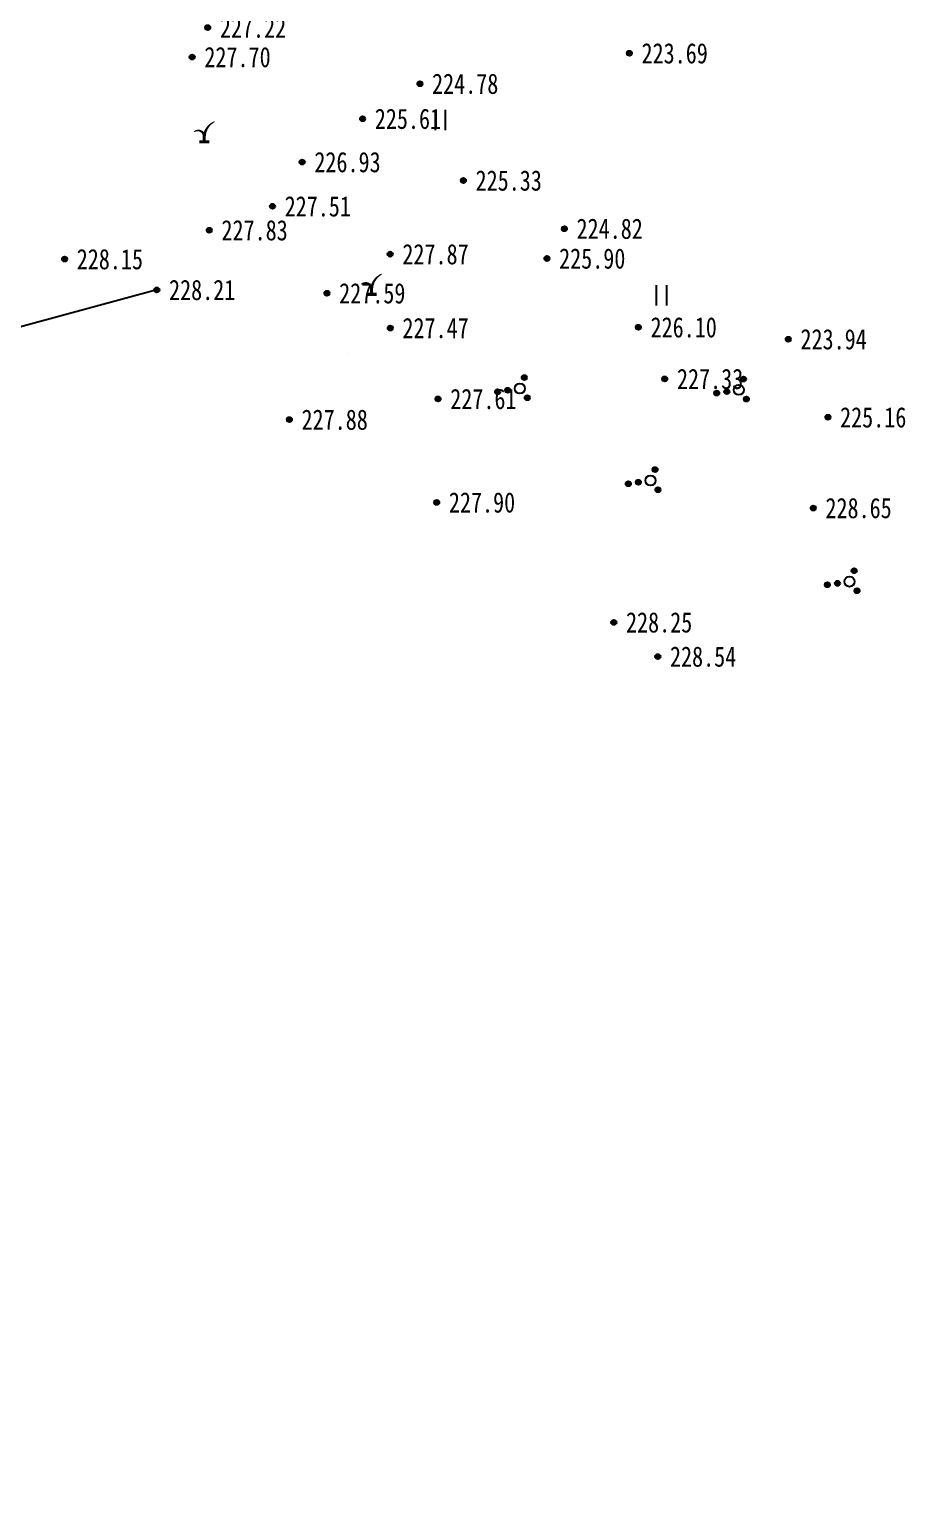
# Model space of a CAD drawing. Header units: millimetres. Extents: x -725 to 2274960, y -506 to 2980382.
# Drawn here: x 560407.3 to 560451.2, y 2885464.5 to 2885536.3 of the extents above; entities that cross this region are included whole.
import ezdxf
from ezdxf.enums import TextEntityAlignment as Align

# ---------------------------------------------------------------- set-up
doc = ezdxf.new("R2010")
doc.units = ezdxf.units.MM
doc.header["$LTSCALE"] = 1000
for name, color, linetype in [('DMTZ', 8, 'Continuous'), ('GCD', 8, 'Continuous'), ('SXSS', 5, 'Continuous'), ('YHJ_剖面_梁板', 4, 'Continuous'), ('ZBTZ', 8, 'Continuous')]:
    doc.layers.add(name, color=color, linetype=linetype)
doc.styles.add('等线体', font='simhei.ttf')
doc.linetypes.add('10421', pattern='A,2,[150,AAA.SHX,S=0.5,R=0,X=0,Y=0.5],1e-11', length=2)
doc.linetypes.add('1161', pattern='A,0,[149,AAA.SHX,S=0.15,R=0,X=0,Y=0],-1.6', length=1.6)

# ---------------------------------------------------------------- blocks, each defined once
blk = doc.blocks.new('*U36')
at = {"linetype": 'Continuous'}
for points in [[(-0.25, 2.2), (-0.24, 2.12), (-0.24, 2.28)], [(-0.24, 2.28), (-0.2, 2.05), (-0.2, 2.35)], [(-0.2, 2.05), (-0.24, 2.28), (-0.24, 2.12)], [(-0.2, 2.35), (-0.15, 2), (-0.15, 2.4)], [(-0.15, 2), (-0.2, 2.35), (-0.2, 2.05)], [(-0.15, 2.4), (-0.08, 1.96), (-0.08, 2.44)], [(-0.08, 1.96), (-0.15, 2.4), (-0.15, 2)], [(-0.08, 2.44), (0, 1.95), (0, 2.45)], [(0, 1.95), (-0.08, 2.44), (-0.08, 1.96)], [(0, 2.45), (0.08, 1.96), (0.08, 2.44)], [(0.08, 1.96), (0, 2.45), (0, 1.95)], [(0.08, 2.44), (0.15, 2), (0.15, 2.4)], [(0.15, 2), (0.08, 2.44), (0.08, 1.96)], [(0.15, 2.4), (0.2, 2.05), (0.2, 2.35)], [(0.2, 2.05), (0.15, 2.4), (0.15, 2)], [(0.2, 2.35), (0.24, 2.12), (0.24, 2.28)], [(0.24, 2.12), (0.2, 2.35), (0.2, 2.05)], [(0.25, 2.2), (0.24, 2.28), (0.24, 2.12)]]:
    blk.add_solid(points, dxfattribs=at)
blk = doc.blocks.new('*U35')
at = {"linetype": 'Continuous'}
for points in [[(-0.15, 1.4), (-0.08, 0.96), (-0.08, 1.44)], [(-0.08, 1.44), (0, 0.95), (0, 1.45)], [(0, 0.95), (-0.08, 1.44), (-0.08, 0.96)], [(0, 1.45), (0.08, 0.96), (0.08, 1.44)], [(0.08, 0.96), (0, 1.45), (0, 0.95)], [(0.08, 1.44), (0.15, 1), (0.15, 1.4)], [(0.15, 1), (0.08, 1.44), (0.08, 0.96)], [(-0.25, 1.2), (-0.24, 1.12), (-0.24, 1.28)], [(-0.24, 1.28), (-0.2, 1.05), (-0.2, 1.35)], [(-0.2, 1.05), (-0.24, 1.28), (-0.24, 1.12)], [(-0.2, 1.35), (-0.15, 1), (-0.15, 1.4)], [(-0.15, 1), (-0.2, 1.35), (-0.2, 1.05)], [(-0.08, 0.96), (-0.15, 1.4), (-0.15, 1)], [(0.15, 1.4), (0.2, 1.05), (0.2, 1.35)], [(0.2, 1.05), (0.15, 1.4), (0.15, 1)], [(0.2, 1.35), (0.24, 1.12), (0.24, 1.28)], [(0.24, 1.12), (0.2, 1.35), (0.2, 1.05)], [(0.25, 1.2), (0.24, 1.28), (0.24, 1.12)]]:
    blk.add_solid(points, dxfattribs=at)
blk = doc.blocks.new('*U34')
at = {"linetype": 'Continuous'}
for points in [[(-1.25, -0.6), (-1.24, -0.68), (-1.24, -0.52)], [(-1.24, -0.52), (-1.2, -0.75), (-1.2, -0.45)], [(-1.2, -0.75), (-1.24, -0.52), (-1.24, -0.68)], [(-1.2, -0.45), (-1.15, -0.8), (-1.15, -0.4)], [(-1.15, -0.8), (-1.2, -0.45), (-1.2, -0.75)], [(-1.15, -0.4), (-1.08, -0.84), (-1.08, -0.36)], [(-1.08, -0.84), (-1.15, -0.4), (-1.15, -0.8)], [(-1.08, -0.36), (-1, -0.85), (-1, -0.35)], [(-1, -0.85), (-1.08, -0.36), (-1.08, -0.84)], [(-1, -0.35), (-0.92, -0.84), (-0.92, -0.36)], [(-0.92, -0.84), (-1, -0.35), (-1, -0.85)], [(-0.92, -0.36), (-0.85, -0.8), (-0.85, -0.4)], [(-0.85, -0.8), (-0.92, -0.36), (-0.92, -0.84)], [(-0.85, -0.4), (-0.8, -0.75), (-0.8, -0.45)], [(-0.8, -0.75), (-0.85, -0.4), (-0.85, -0.8)], [(-0.8, -0.45), (-0.76, -0.68), (-0.76, -0.52)], [(-0.76, -0.68), (-0.8, -0.45), (-0.8, -0.75)], [(-0.75, -0.6), (-0.76, -0.52), (-0.76, -0.68)]]:
    blk.add_solid(points, dxfattribs=at)
blk = doc.blocks.new('*U33')
at = {"linetype": 'Continuous'}
for points in [[(0.75, -0.6), (0.76, -0.68), (0.76, -0.52)], [(0.76, -0.52), (0.8, -0.75), (0.8, -0.45)], [(0.8, -0.75), (0.76, -0.52), (0.76, -0.68)], [(0.8, -0.45), (0.85, -0.8), (0.85, -0.4)], [(0.85, -0.8), (0.8, -0.45), (0.8, -0.75)], [(0.85, -0.4), (0.92, -0.84), (0.92, -0.36)], [(0.92, -0.84), (0.85, -0.4), (0.85, -0.8)], [(0.92, -0.36), (1, -0.85), (1, -0.35)], [(1, -0.85), (0.92, -0.36), (0.92, -0.84)], [(1, -0.35), (1.08, -0.84), (1.08, -0.36)], [(1.08, -0.84), (1, -0.35), (1, -0.85)], [(1.08, -0.36), (1.15, -0.8), (1.15, -0.4)], [(1.15, -0.8), (1.08, -0.36), (1.08, -0.84)], [(1.15, -0.4), (1.2, -0.75), (1.2, -0.45)], [(1.2, -0.75), (1.15, -0.4), (1.15, -0.8)], [(1.2, -0.45), (1.24, -0.68), (1.24, -0.52)], [(1.24, -0.68), (1.2, -0.45), (1.2, -0.75)], [(1.25, -0.6), (1.24, -0.52), (1.24, -0.68)]]:
    blk.add_solid(points, dxfattribs=at)
blk = doc.blocks.new('gc160')
for centre, radius in [((0, 2.2), 0.25), ((0, 1.2), 0.25), ((0, 0), 0.5), ((-1, -0.6), 0.25), ((1, -0.6), 0.25)]:
    blk.add_circle(centre, radius)
at = {"linetype": 'Continuous'}
for name in ['*U36', '*U35', '*U34', '*U33']:
    blk.add_blockref(name, (0, 0), dxfattribs=at)
blk = doc.blocks.new('gc121')
for p, q in [((-0.5, 0), (-0.5, 2)), ((0.5, 0), (0.5, 2))]:
    blk.add_line(p, q)
blk = doc.blocks.new('gc123')
at = {"flags": 128}
for points in [[(1, 2, 0.1, 0.3, 0.253002), (0, 0.56, 0.15, 0.15, 0)], [(0, 0.56, 0.3, 0.1, 0.588194), (-1, 1, 0.05, 0.1, 0)]]:
    blk.add_lwpolyline(points, format="xyseb", dxfattribs=at)
at = {"linetype": 'Continuous', "const_width": 0.3}
blk.add_lwpolyline([(-0.5, 0), (0.5, 0)], dxfattribs=at)
at = {"linetype": 'Continuous', "const_width": 0.3, "flags": 128}
blk.add_lwpolyline([(0, 0.56), (0, 0)], dxfattribs=at)
blk = doc.blocks.new('gc200')
h = blk.add_hatch(color=256)
edge = h.paths.add_edge_path()
edge.add_arc((0, 0), 0.25, 0, 360)
blk.add_circle((0, 0), 0.25)

msp = doc.modelspace()

# ---------------------------------------------------------------- linework, layer by layer
at = {"linetype": 'Continuous', "elevation": 228.209}
msp.add_lwpolyline([(560413.559, 2885523.476), (559813.6822, 2885360.4076)], dxfattribs=at)
at = {"layer": 'DMTZ', "linetype": '10421', "elevation": 221.5436, "flags": 128}
msp.add_lwpolyline([(560414.5164, 2885536.7902, 0.00000222, 0.00000222, 0), (560419.9059, 2885532.3039, 0.00000222, 0.00000222, 0), (560425.745, 2885527.8211, 0.00000222, 0.00000222, 0), (560431.9717, 2885523.4768, 0.00000222, 0.00000222, 0), (560441.0135, 2885517.9737, 0.00000222, 0.00000222, 0), (560448.056, 2885514.3745, 0.00000222, 0.00000222, 0)], format="xyseb", dxfattribs=at)
msp.add_lwpolyline([(560414.5164, 2885536.7902, 0.00000222, 0.00000222, 0), (560419.9059, 2885532.3039, 0.00000222, 0.00000222, 0), (560425.745, 2885527.8211, 0.00000222, 0.00000222, 0), (560431.9717, 2885523.4768, 0.00000222, 0.00000222, 0), (560441.0135, 2885517.9737, 0.00000222, 0.00000222, 0), (560448.056, 2885514.3745, 0.00000222, 0.00000222, 0)], format="xyseb", dxfattribs=at)
at = {"layer": 'SXSS', "linetype": 'Continuous', "elevation": 217.8774, "flags": 128}
msp.add_lwpolyline([(560430.11, 2885536.4085, 0.00000222, 0.00000222, 0), (560431.7577, 2885532.8133, 0.00000222, 0.00000222, 0), (560432.7589, 2885529.924, 0.00000222, 0.00000222, 0), (560439.574, 2885525.2216, 0.00000222, 0.00000222, 0), (560442.1275, 2885523.3475, 0.00000222, 0.00000222, 0), (560445.4313, 2885520.8272, 0.00000222, 0.00000222, 0), (560450.1409, 2885517.5184, 0.00000222, 0.00000222, 0), (560455.3965, 2885514.9851, 0.00000222, 0.00000222, 0), (560460.9078, 2885511.9305, 0.00000222, 0.00000222, 0), (560466.1446, 2885509.2897, 0.00000222, 0.00000222, 0), (560468.9942, 2885508.2255, 0.00000222, 0.00000222, 0), (560473.1462, 2885505.6991, 0.00000222, 0.00000222, 0), (560481.2653, 2885501.7493, 0.00000222, 0.00000222, 0), (560486.0616, 2885499.552, 0.00000222, 0.00000222, 0), (560494.81, 2885495.7253, 0.00000222, 0.00000222, 0), (560497.6493, 2885493.191, 0.00000222, 0.00000222, 0), (560498.169, 2885492.9775, 0.00000222, 0.00000222, 0), (560499.1146, 2885492.4577, 0.00000222, 0.00000222, 0), (560500.1546, 2885491.7961, 0.00000222, 0.00000222, 0), (560501.0723, 2885490.1088, 0.00000222, 0.00000222, 0)], format="xyseb", dxfattribs=at)
msp.add_lwpolyline([(560430.11, 2885536.4085, 0.00000222, 0.00000222, 0), (560431.7577, 2885532.8133, 0.00000222, 0.00000222, 0), (560432.7589, 2885529.924, 0.00000222, 0.00000222, 0), (560439.574, 2885525.2216, 0.00000222, 0.00000222, 0), (560442.1275, 2885523.3475, 0.00000222, 0.00000222, 0), (560445.4313, 2885520.8272, 0.00000222, 0.00000222, 0), (560450.1409, 2885517.5184, 0.00000222, 0.00000222, 0), (560455.3965, 2885514.9851, 0.00000222, 0.00000222, 0), (560460.9078, 2885511.9305, 0.00000222, 0.00000222, 0), (560466.1446, 2885509.2897, 0.00000222, 0.00000222, 0), (560468.9942, 2885508.2255, 0.00000222, 0.00000222, 0), (560473.1462, 2885505.6991, 0.00000222, 0.00000222, 0), (560481.2653, 2885501.7493, 0.00000222, 0.00000222, 0), (560486.0616, 2885499.552, 0.00000222, 0.00000222, 0), (560494.81, 2885495.7253, 0.00000222, 0.00000222, 0), (560497.6493, 2885493.191, 0.00000222, 0.00000222, 0), (560498.169, 2885492.9775, 0.00000222, 0.00000222, 0), (560499.1146, 2885492.4577, 0.00000222, 0.00000222, 0), (560500.1546, 2885491.7961, 0.00000222, 0.00000222, 0), (560501.0723, 2885490.1088, 0.00000222, 0.00000222, 0)], format="xyseb", dxfattribs=at)
at = {"layer": 'YHJ_剖面_梁板'}
msp.add_circle((589254.9496, 2837256.879), 143124.932, dxfattribs=at)
at = {"layer": 'ZBTZ', "linetype": '1161', "flags": 128}
for points, elevation in [([(560380.6159, 2885554.3256, 0.00000222, 0.00000222, 0), (560377.0129, 2885545.3509, 0.00000222, 0.00000222, 0), (560381.4031, 2885542.5281, 0.00000222, 0.00000222, 0), (560398.735, 2885540.8666, 0.00000224, 0.00000224, 0), (560406.1424, 2885532.0938, 0.00000223, 0.00000223, 0), (560410.3099, 2885528.9829, 0.00000223, 0.00000223, 0), (560411.9487, 2885531.3562, 0.00000223, 0.00000223, 0), (560414.5164, 2885536.7902, 0.00000222, 0.00000222, 0), (560419.2269, 2885543.3231, 0.00000222, 0.00000222, 0), (560411.6312, 2885552.7016, 0.00000222, 0.00000222, 0), (560409.8369, 2885557.1549, 0.00000222, 0.00000222, 0), (560403.2984, 2885559.9676, 0.00000222, 0.00000222, 0), (560396.253, 2885565.5732, 0.00000222, 0.00000222, 0), (560390.8279, 2885570.8451, 0.00000222, 0.00000222, 0), (560384.0466, 2885576.1169, 0.00000222, 0.00000222, 0), (560379.0925, 2885578.7575, 0.00000222, 0.00000222, 0), (560375.7325, 2885579.1331, 0.00000222, 0.00000222, 0), (560368.1519, 2885581.072, 0.00000222, 0.00000222, 0), (560360.7318, 2885586.6492, 0.00000222, 0.00000222, 0), (560351.9433, 2885592.7445, 0.00000222, 0.00000222, 0), (560344.2672, 2885581.5467, 0.00000222, 0.00000222, 0), (560340.1613, 2885573.329, 0.00000223, 0.00000223, 0), (560355.9647, 2885560.0461, 0.00000224, 0.00000224, 0), (560360.9847, 2885557.3516, 0.00000224, 0.00000224, 0), (560365.2078, 2885563.9413, 0.00000223, 0.00000223, 0), (560380.751, 2885555.1989, 0.00000222, 0.00000222, 0), (560380.6159, 2885554.3256, 0.00000222, 0.00000222, 0)], 222.4872), ([(560380.6159, 2885554.3256, 0.00000222, 0.00000222, 0), (560377.0129, 2885545.3509, 0.00000222, 0.00000222, 0), (560381.4031, 2885542.5281, 0.00000222, 0.00000222, 0), (560398.735, 2885540.8666, 0.00000224, 0.00000224, 0), (560406.1424, 2885532.0938, 0.00000223, 0.00000223, 0), (560410.3099, 2885528.9829, 0.00000223, 0.00000223, 0), (560411.9487, 2885531.3562, 0.00000223, 0.00000223, 0), (560414.5164, 2885536.7902, 0.00000222, 0.00000222, 0), (560419.2269, 2885543.3231, 0.00000222, 0.00000222, 0), (560411.6312, 2885552.7016, 0.00000222, 0.00000222, 0), (560409.8369, 2885557.1549, 0.00000222, 0.00000222, 0), (560403.2984, 2885559.9676, 0.00000222, 0.00000222, 0), (560396.253, 2885565.5732, 0.00000222, 0.00000222, 0), (560390.8279, 2885570.8451, 0.00000222, 0.00000222, 0), (560384.0466, 2885576.1169, 0.00000222, 0.00000222, 0), (560379.0925, 2885578.7575, 0.00000222, 0.00000222, 0), (560375.7325, 2885579.1331, 0.00000222, 0.00000222, 0), (560368.1519, 2885581.072, 0.00000222, 0.00000222, 0), (560360.7318, 2885586.6492, 0.00000222, 0.00000222, 0), (560351.9433, 2885592.7445, 0.00000222, 0.00000222, 0), (560344.2672, 2885581.5467, 0.00000222, 0.00000222, 0), (560340.1613, 2885573.329, 0.00000223, 0.00000223, 0), (560355.9647, 2885560.0461, 0.00000224, 0.00000224, 0), (560360.9847, 2885557.3516, 0.00000224, 0.00000224, 0), (560365.2078, 2885563.9413, 0.00000223, 0.00000223, 0), (560380.751, 2885555.1989, 0.00000222, 0.00000222, 0), (560380.6159, 2885554.3256, 0.00000222, 0.00000222, 0)], 222.4872), ([(560414.8135, 2885536.0643, 0.00000223, 0.00000223, 0), (560419.6152, 2885542.4029, 0.00000222, 0.00000222, 0), (560424.7642, 2885539.5526, 0.00000222, 0.00000222, 0), (560429.0984, 2885535.7784, 0.00000222, 0.00000222, 0), (560431.0503, 2885532.8866, 0.00000222, 0.00000222, 0), (560432.1549, 2885529.5583, 0.00000222, 0.00000222, 0), (560437.8747, 2885524.8505, 0.00000222, 0.00000222, 0), (560445.6932, 2885519.6933, 0.00000222, 0.00000222, 0), (560435.4454, 2885508.7004, 0.00000222, 0.00000222, 0), (560425.5083, 2885518.6603, 0.00000222, 0.00000222, 0)], 228.3801), ([(560414.8135, 2885536.0643, 0.00000223, 0.00000223, 0), (560419.6152, 2885542.4029, 0.00000222, 0.00000222, 0), (560424.7642, 2885539.5526, 0.00000222, 0.00000222, 0), (560429.0984, 2885535.7784, 0.00000222, 0.00000222, 0), (560431.0503, 2885532.8866, 0.00000222, 0.00000222, 0), (560432.1549, 2885529.5583, 0.00000222, 0.00000222, 0), (560437.8747, 2885524.8505, 0.00000222, 0.00000222, 0), (560445.6932, 2885519.6933, 0.00000222, 0.00000222, 0), (560435.4454, 2885508.7004, 0.00000222, 0.00000222, 0), (560425.5083, 2885518.6603, 0.00000222, 0.00000222, 0)], 228.3801), ([(560427.0672, 2885519.0959, 0.00000223, 0.00000223, 0), (560431.5663, 2885522.802, 0.00000222, 0.00000222, 0), (560431.7579, 2885523.3645, 0.00000222, 0.00000222, 0), (560414.8135, 2885536.0643, 0.00000222, 0.00000222, 0), (560411.9487, 2885531.3562, 0.00000223, 0.00000223, 0), (560416.3907, 2885525.8829, 0.00000222, 0.00000222, 0), (560423.761, 2885519.7035, 0.00000222, 0.00000222, 0), (560425.5083, 2885518.6603, 0.00000222, 0.00000222, 0), (560427.0672, 2885519.0959, 0.00000223, 0.00000223, 0)], 228.3801), ([(560427.0672, 2885519.0959, 0.00000223, 0.00000223, 0), (560431.5663, 2885522.802, 0.00000222, 0.00000222, 0), (560431.7579, 2885523.3645, 0.00000222, 0.00000222, 0), (560414.8135, 2885536.0643, 0.00000222, 0.00000222, 0), (560411.9487, 2885531.3562, 0.00000223, 0.00000223, 0), (560416.3907, 2885525.8829, 0.00000222, 0.00000222, 0), (560423.761, 2885519.7035, 0.00000222, 0.00000222, 0), (560425.5083, 2885518.6603, 0.00000222, 0.00000222, 0), (560427.0672, 2885519.0959, 0.00000223, 0.00000223, 0)], 228.3801), ([(560435.4454, 2885508.7004, 0.00000223, 0.00000223, 0), (560454.2907, 2885496.6966, 0.00000224, 0.00000224, 0), (560490.019, 2885483.9534, 0.00000223, 0.00000223, 0), (560547.6783, 2885454.9945, 0.00000222, 0.00000222, 0), (560566.0821, 2885446.0682, 0.00000223, 0.00000223, 0), (560569.4393, 2885451.5279, 0.00000223, 0.00000223, 0), (560539.0301, 2885466.4459, 0.00000223, 0.00000223, 0), (560525.0638, 2885473.588, 0.00000223, 0.00000223, 0), (560499.7544, 2885490.661, 0.00000222, 0.00000222, 0), (560476.081, 2885501.9039, 0.00000223, 0.00000223, 0), (560447.6521, 2885516.7354, 0.00000222, 0.00000222, 0), (560445.6932, 2885519.6933, 0.00000222, 0.00000222, 0)], 228.3801), ([(560435.4454, 2885508.7004, 0.00000223, 0.00000223, 0), (560454.2907, 2885496.6966, 0.00000224, 0.00000224, 0), (560490.019, 2885483.9534, 0.00000223, 0.00000223, 0), (560547.6783, 2885454.9945, 0.00000222, 0.00000222, 0), (560566.0821, 2885446.0682, 0.00000223, 0.00000223, 0), (560569.4393, 2885451.5279, 0.00000223, 0.00000223, 0), (560539.0301, 2885466.4459, 0.00000223, 0.00000223, 0), (560525.0638, 2885473.588, 0.00000223, 0.00000223, 0), (560499.7544, 2885490.661, 0.00000222, 0.00000222, 0), (560476.081, 2885501.9039, 0.00000223, 0.00000223, 0), (560447.6521, 2885516.7354, 0.00000222, 0.00000222, 0), (560445.6932, 2885519.6933, 0.00000222, 0.00000222, 0)], 228.3801)]:
    msp.add_lwpolyline(points, format="xyseb", dxfattribs=dict(at, elevation=elevation))

# ---------------------------------------------------------------- block references
at = {"layer": 'GCD', "linetype": 'Continuous'}
ref = msp.add_blockref('gc200', (560416.063, 2885536.404, 227.217), dxfattribs=dict(at, xscale=0.5, yscale=0.5, zscale=0.5))
ref.add_attrib('height', '227.22', dxfattribs={"linetype": 'Continuous', "height": 1, "style": '等线体', "width": 0.8}).set_placement((560416.663, 2885536.404, 227.217), align=Align.MIDDLE_LEFT)
ref = msp.add_blockref('gc200', (560416.063, 2885536.404, 227.217), dxfattribs=dict(at, xscale=0.5, yscale=0.5, zscale=0.5))
ref.add_attrib('height', '227.22', dxfattribs={"linetype": 'Continuous', "height": 1, "style": '等线体', "width": 0.8}).set_placement((560416.663, 2885536.404, 227.217), align=Align.MIDDLE_LEFT)
ref = msp.add_blockref('gc200', (560436.835, 2885535.138, 223.69), dxfattribs=dict(at, xscale=0.5, yscale=0.5, zscale=0.5))
ref.add_attrib('height', '223.69', dxfattribs={"linetype": 'Continuous', "height": 1, "style": '等线体', "width": 0.8}).set_placement((560437.435, 2885535.138, 223.69), align=Align.MIDDLE_LEFT)
ref = msp.add_blockref('gc200', (560436.835, 2885535.138, 223.69), dxfattribs=dict(at, xscale=0.5, yscale=0.5, zscale=0.5))
ref.add_attrib('height', '223.69', dxfattribs={"linetype": 'Continuous', "height": 1, "style": '等线体', "width": 0.8}).set_placement((560437.435, 2885535.138, 223.69), align=Align.MIDDLE_LEFT)
ref = msp.add_blockref('gc200', (560415.3, 2885534.951, 227.697), dxfattribs=dict(at, xscale=0.5, yscale=0.5, zscale=0.5))
ref.add_attrib('height', '227.70', dxfattribs={"linetype": 'Continuous', "height": 1, "style": '等线体', "width": 0.8}).set_placement((560415.9, 2885534.951, 227.697), align=Align.MIDDLE_LEFT)
ref = msp.add_blockref('gc200', (560415.3, 2885534.951, 227.697), dxfattribs=dict(at, xscale=0.5, yscale=0.5, zscale=0.5))
ref.add_attrib('height', '227.70', dxfattribs={"linetype": 'Continuous', "height": 1, "style": '等线体', "width": 0.8}).set_placement((560415.9, 2885534.951, 227.697), align=Align.MIDDLE_LEFT)
ref = msp.add_blockref('gc200', (560426.516, 2885533.637, 224.777), dxfattribs=dict(at, xscale=0.5, yscale=0.5, zscale=0.5))
ref.add_attrib('height', '224.78', dxfattribs={"linetype": 'Continuous', "height": 1, "style": '等线体', "width": 0.8}).set_placement((560427.116, 2885533.637, 224.777), align=Align.MIDDLE_LEFT)
ref = msp.add_blockref('gc200', (560426.516, 2885533.637, 224.777), dxfattribs=dict(at, xscale=0.5, yscale=0.5, zscale=0.5))
ref.add_attrib('height', '224.78', dxfattribs={"linetype": 'Continuous', "height": 1, "style": '等线体', "width": 0.8}).set_placement((560427.116, 2885533.637, 224.777), align=Align.MIDDLE_LEFT)
ref = msp.add_blockref('gc200', (560423.696, 2885531.909, 225.614), dxfattribs=dict(at, xscale=0.5, yscale=0.5, zscale=0.5))
ref.add_attrib('height', '225.61', dxfattribs={"linetype": 'Continuous', "height": 1, "style": '等线体', "width": 0.8}).set_placement((560424.296, 2885531.909, 225.614), align=Align.MIDDLE_LEFT)
ref = msp.add_blockref('gc200', (560423.696, 2885531.909, 225.614), dxfattribs=dict(at, xscale=0.5, yscale=0.5, zscale=0.5))
ref.add_attrib('height', '225.61', dxfattribs={"linetype": 'Continuous', "height": 1, "style": '等线体', "width": 0.8}).set_placement((560424.296, 2885531.909, 225.614), align=Align.MIDDLE_LEFT)
ref = msp.add_blockref('gc200', (560420.718, 2885529.775, 226.934), dxfattribs=dict(at, xscale=0.5, yscale=0.5, zscale=0.5))
ref.add_attrib('height', '226.93', dxfattribs={"linetype": 'Continuous', "height": 1, "style": '等线体', "width": 0.8}).set_placement((560421.318, 2885529.775, 226.934), align=Align.MIDDLE_LEFT)
ref = msp.add_blockref('gc200', (560420.718, 2885529.775, 226.934), dxfattribs=dict(at, xscale=0.5, yscale=0.5, zscale=0.5))
ref.add_attrib('height', '226.93', dxfattribs={"linetype": 'Continuous', "height": 1, "style": '等线体', "width": 0.8}).set_placement((560421.318, 2885529.775, 226.934), align=Align.MIDDLE_LEFT)
ref = msp.add_blockref('gc200', (560428.66, 2885528.868, 225.334), dxfattribs=dict(at, xscale=0.5, yscale=0.5, zscale=0.5))
ref.add_attrib('height', '225.33', dxfattribs={"linetype": 'Continuous', "height": 1, "style": '等线体', "width": 0.8}).set_placement((560429.26, 2885528.868, 225.334), align=Align.MIDDLE_LEFT)
ref = msp.add_blockref('gc200', (560428.66, 2885528.868, 225.334), dxfattribs=dict(at, xscale=0.5, yscale=0.5, zscale=0.5))
ref.add_attrib('height', '225.33', dxfattribs={"linetype": 'Continuous', "height": 1, "style": '等线体', "width": 0.8}).set_placement((560429.26, 2885528.868, 225.334), align=Align.MIDDLE_LEFT)
ref = msp.add_blockref('gc200', (560419.255, 2885527.595, 227.509), dxfattribs=dict(at, xscale=0.5, yscale=0.5, zscale=0.5))
ref.add_attrib('height', '227.51', dxfattribs={"linetype": 'Continuous', "height": 1, "style": '等线体', "width": 0.8}).set_placement((560419.855, 2885527.595, 227.509), align=Align.MIDDLE_LEFT)
ref = msp.add_blockref('gc200', (560419.255, 2885527.595, 227.509), dxfattribs=dict(at, xscale=0.5, yscale=0.5, zscale=0.5))
ref.add_attrib('height', '227.51', dxfattribs={"linetype": 'Continuous', "height": 1, "style": '等线体', "width": 0.8}).set_placement((560419.855, 2885527.595, 227.509), align=Align.MIDDLE_LEFT)
ref = msp.add_blockref('gc200', (560416.142, 2885526.417, 227.826), dxfattribs=dict(at, xscale=0.5, yscale=0.5, zscale=0.5))
ref.add_attrib('height', '227.83', dxfattribs={"linetype": 'Continuous', "height": 1, "style": '等线体', "width": 0.8}).set_placement((560416.742, 2885526.417, 227.826), align=Align.MIDDLE_LEFT)
ref = msp.add_blockref('gc200', (560416.142, 2885526.417, 227.826), dxfattribs=dict(at, xscale=0.5, yscale=0.5, zscale=0.5))
ref.add_attrib('height', '227.83', dxfattribs={"linetype": 'Continuous', "height": 1, "style": '等线体', "width": 0.8}).set_placement((560416.742, 2885526.417, 227.826), align=Align.MIDDLE_LEFT)
ref = msp.add_blockref('gc200', (560433.633, 2885526.493, 224.817), dxfattribs=dict(at, xscale=0.5, yscale=0.5, zscale=0.5))
ref.add_attrib('height', '224.82', dxfattribs={"linetype": 'Continuous', "height": 1, "style": '等线体', "width": 0.8}).set_placement((560434.233, 2885526.493, 224.817), align=Align.MIDDLE_LEFT)
ref = msp.add_blockref('gc200', (560433.633, 2885526.493, 224.817), dxfattribs=dict(at, xscale=0.5, yscale=0.5, zscale=0.5))
ref.add_attrib('height', '224.82', dxfattribs={"linetype": 'Continuous', "height": 1, "style": '等线体', "width": 0.8}).set_placement((560434.233, 2885526.493, 224.817), align=Align.MIDDLE_LEFT)
ref = msp.add_blockref('gc200', (560409.012, 2885524.993, 228.15), dxfattribs=dict(at, xscale=0.5, yscale=0.5, zscale=0.5))
ref.add_attrib('height', '228.15', dxfattribs={"linetype": 'Continuous', "height": 1, "style": '等线体', "width": 0.8}).set_placement((560409.612, 2885524.993, 228.15), align=Align.MIDDLE_LEFT)
ref = msp.add_blockref('gc200', (560409.012, 2885524.993, 228.15), dxfattribs=dict(at, xscale=0.5, yscale=0.5, zscale=0.5))
ref.add_attrib('height', '228.15', dxfattribs={"linetype": 'Continuous', "height": 1, "style": '等线体', "width": 0.8}).set_placement((560409.612, 2885524.993, 228.15), align=Align.MIDDLE_LEFT)
ref = msp.add_blockref('gc200', (560425.054, 2885525.237, 227.865), dxfattribs=dict(at, xscale=0.5, yscale=0.5, zscale=0.5))
ref.add_attrib('height', '227.87', dxfattribs={"linetype": 'Continuous', "height": 1, "style": '等线体', "width": 0.8}).set_placement((560425.654, 2885525.237, 227.865), align=Align.MIDDLE_LEFT)
ref = msp.add_blockref('gc200', (560425.054, 2885525.237, 227.865), dxfattribs=dict(at, xscale=0.5, yscale=0.5, zscale=0.5))
ref.add_attrib('height', '227.87', dxfattribs={"linetype": 'Continuous', "height": 1, "style": '等线体', "width": 0.8}).set_placement((560425.654, 2885525.237, 227.865), align=Align.MIDDLE_LEFT)
ref = msp.add_blockref('gc200', (560432.774, 2885525.023, 225.895), dxfattribs=dict(at, xscale=0.5, yscale=0.5, zscale=0.5))
ref.add_attrib('height', '225.90', dxfattribs={"linetype": 'Continuous', "height": 1, "style": '等线体', "width": 0.8}).set_placement((560433.374, 2885525.023, 225.895), align=Align.MIDDLE_LEFT)
ref = msp.add_blockref('gc200', (560432.774, 2885525.023, 225.895), dxfattribs=dict(at, xscale=0.5, yscale=0.5, zscale=0.5))
ref.add_attrib('height', '225.90', dxfattribs={"linetype": 'Continuous', "height": 1, "style": '等线体', "width": 0.8}).set_placement((560433.374, 2885525.023, 225.895), align=Align.MIDDLE_LEFT)
ref = msp.add_blockref('gc200', (560413.559, 2885523.476, 228.209), dxfattribs=dict(at, xscale=0.5, yscale=0.5, zscale=0.5))
ref.add_attrib('height', '228.21', dxfattribs={"linetype": 'Continuous', "height": 1, "style": '等线体', "width": 0.8}).set_placement((560414.159, 2885523.476, 228.209), align=Align.MIDDLE_LEFT)
ref = msp.add_blockref('gc200', (560413.559, 2885523.476, 228.209), dxfattribs=dict(at, xscale=0.5, yscale=0.5, zscale=0.5))
ref.add_attrib('height', '228.21', dxfattribs={"linetype": 'Continuous', "height": 1, "style": '等线体', "width": 0.8}).set_placement((560414.159, 2885523.476, 228.209), align=Align.MIDDLE_LEFT)
ref = msp.add_blockref('gc200', (560421.938, 2885523.311, 227.588), dxfattribs=dict(at, xscale=0.5, yscale=0.5, zscale=0.5))
ref.add_attrib('height', '227.59', dxfattribs={"linetype": 'Continuous', "height": 1, "style": '等线体', "width": 0.8}).set_placement((560422.538, 2885523.311, 227.588), align=Align.MIDDLE_LEFT)
ref = msp.add_blockref('gc200', (560421.938, 2885523.311, 227.588), dxfattribs=dict(at, xscale=0.5, yscale=0.5, zscale=0.5))
ref.add_attrib('height', '227.59', dxfattribs={"linetype": 'Continuous', "height": 1, "style": '等线体', "width": 0.8}).set_placement((560422.538, 2885523.311, 227.588), align=Align.MIDDLE_LEFT)
ref = msp.add_blockref('gc200', (560425.056, 2885521.597, 227.472), dxfattribs=dict(at, xscale=0.5, yscale=0.5, zscale=0.5))
ref.add_attrib('height', '227.47', dxfattribs={"linetype": 'Continuous', "height": 1, "style": '等线体', "width": 0.8}).set_placement((560425.656, 2885521.597, 227.472), align=Align.MIDDLE_LEFT)
ref = msp.add_blockref('gc200', (560425.056, 2885521.597, 227.472), dxfattribs=dict(at, xscale=0.5, yscale=0.5, zscale=0.5))
ref.add_attrib('height', '227.47', dxfattribs={"linetype": 'Continuous', "height": 1, "style": '等线体', "width": 0.8}).set_placement((560425.656, 2885521.597, 227.472), align=Align.MIDDLE_LEFT)
ref = msp.add_blockref('gc200', (560437.279, 2885521.633, 226.096), dxfattribs=dict(at, xscale=0.5, yscale=0.5, zscale=0.5))
ref.add_attrib('height', '226.10', dxfattribs={"linetype": 'Continuous', "height": 1, "style": '等线体', "width": 0.8}).set_placement((560437.879, 2885521.633, 226.096), align=Align.MIDDLE_LEFT)
ref = msp.add_blockref('gc200', (560437.279, 2885521.633, 226.096), dxfattribs=dict(at, xscale=0.5, yscale=0.5, zscale=0.5))
ref.add_attrib('height', '226.10', dxfattribs={"linetype": 'Continuous', "height": 1, "style": '等线体', "width": 0.8}).set_placement((560437.879, 2885521.633, 226.096), align=Align.MIDDLE_LEFT)
ref = msp.add_blockref('gc200', (560444.665, 2885521.046, 223.942), dxfattribs=dict(at, xscale=0.5, yscale=0.5, zscale=0.5))
ref.add_attrib('height', '223.94', dxfattribs={"linetype": 'Continuous', "height": 1, "style": '等线体', "width": 0.8}).set_placement((560445.265, 2885521.046, 223.942), align=Align.MIDDLE_LEFT)
ref = msp.add_blockref('gc200', (560444.665, 2885521.046, 223.942), dxfattribs=dict(at, xscale=0.5, yscale=0.5, zscale=0.5))
ref.add_attrib('height', '223.94', dxfattribs={"linetype": 'Continuous', "height": 1, "style": '等线体', "width": 0.8}).set_placement((560445.265, 2885521.046, 223.942), align=Align.MIDDLE_LEFT)
ref = msp.add_blockref('gc200', (560438.58, 2885519.09, 227.328), dxfattribs=dict(at, xscale=0.5, yscale=0.5, zscale=0.5))
ref.add_attrib('height', '227.33', dxfattribs={"linetype": 'Continuous', "height": 1, "style": '等线体', "width": 0.8}).set_placement((560439.18, 2885519.09, 227.328), align=Align.MIDDLE_LEFT)
ref = msp.add_blockref('gc200', (560438.58, 2885519.09, 227.328), dxfattribs=dict(at, xscale=0.5, yscale=0.5, zscale=0.5))
ref.add_attrib('height', '227.33', dxfattribs={"linetype": 'Continuous', "height": 1, "style": '等线体', "width": 0.8}).set_placement((560439.18, 2885519.09, 227.328), align=Align.MIDDLE_LEFT)
ref = msp.add_blockref('gc200', (560427.412, 2885518.1, 227.605), dxfattribs=dict(at, xscale=0.5, yscale=0.5, zscale=0.5))
ref.add_attrib('height', '227.61', dxfattribs={"linetype": 'Continuous', "height": 1, "style": '等线体', "width": 0.8}).set_placement((560428.012, 2885518.1, 227.605), align=Align.MIDDLE_LEFT)
ref = msp.add_blockref('gc200', (560427.412, 2885518.1, 227.605), dxfattribs=dict(at, xscale=0.5, yscale=0.5, zscale=0.5))
ref.add_attrib('height', '227.61', dxfattribs={"linetype": 'Continuous', "height": 1, "style": '等线体', "width": 0.8}).set_placement((560428.012, 2885518.1, 227.605), align=Align.MIDDLE_LEFT)
ref = msp.add_blockref('gc200', (560420.086, 2885517.082, 227.876), dxfattribs=dict(at, xscale=0.5, yscale=0.5, zscale=0.5))
ref.add_attrib('height', '227.88', dxfattribs={"linetype": 'Continuous', "height": 1, "style": '等线体', "width": 0.8}).set_placement((560420.686, 2885517.082, 227.876), align=Align.MIDDLE_LEFT)
ref = msp.add_blockref('gc200', (560420.086, 2885517.082, 227.876), dxfattribs=dict(at, xscale=0.5, yscale=0.5, zscale=0.5))
ref.add_attrib('height', '227.88', dxfattribs={"linetype": 'Continuous', "height": 1, "style": '等线体', "width": 0.8}).set_placement((560420.686, 2885517.082, 227.876), align=Align.MIDDLE_LEFT)
ref = msp.add_blockref('gc200', (560446.615, 2885517.197, 225.156), dxfattribs=dict(at, xscale=0.5, yscale=0.5, zscale=0.5))
ref.add_attrib('height', '225.16', dxfattribs={"linetype": 'Continuous', "height": 1, "style": '等线体', "width": 0.8}).set_placement((560447.215, 2885517.197, 225.156), align=Align.MIDDLE_LEFT)
ref = msp.add_blockref('gc200', (560446.615, 2885517.197, 225.156), dxfattribs=dict(at, xscale=0.5, yscale=0.5, zscale=0.5))
ref.add_attrib('height', '225.16', dxfattribs={"linetype": 'Continuous', "height": 1, "style": '等线体', "width": 0.8}).set_placement((560447.215, 2885517.197, 225.156), align=Align.MIDDLE_LEFT)
ref = msp.add_blockref('gc200', (560427.345, 2885513.002, 227.897), dxfattribs=dict(at, xscale=0.5, yscale=0.5, zscale=0.5))
ref.add_attrib('height', '227.90', dxfattribs={"linetype": 'Continuous', "height": 1, "style": '等线体', "width": 0.8}).set_placement((560427.945, 2885513.002, 227.897), align=Align.MIDDLE_LEFT)
ref = msp.add_blockref('gc200', (560427.345, 2885513.002, 227.897), dxfattribs=dict(at, xscale=0.5, yscale=0.5, zscale=0.5))
ref.add_attrib('height', '227.90', dxfattribs={"linetype": 'Continuous', "height": 1, "style": '等线体', "width": 0.8}).set_placement((560427.945, 2885513.002, 227.897), align=Align.MIDDLE_LEFT)
ref = msp.add_blockref('gc200', (560445.894, 2885512.725, 228.646), dxfattribs=dict(at, xscale=0.5, yscale=0.5, zscale=0.5))
ref.add_attrib('height', '228.65', dxfattribs={"linetype": 'Continuous', "height": 1, "style": '等线体', "width": 0.8}).set_placement((560446.494, 2885512.725, 228.646), align=Align.MIDDLE_LEFT)
ref = msp.add_blockref('gc200', (560445.894, 2885512.725, 228.646), dxfattribs=dict(at, xscale=0.5, yscale=0.5, zscale=0.5))
ref.add_attrib('height', '228.65', dxfattribs={"linetype": 'Continuous', "height": 1, "style": '等线体', "width": 0.8}).set_placement((560446.494, 2885512.725, 228.646), align=Align.MIDDLE_LEFT)
ref = msp.add_blockref('gc200', (560436.069, 2885507.091, 228.253), dxfattribs=dict(at, xscale=0.5, yscale=0.5, zscale=0.5))
ref.add_attrib('height', '228.25', dxfattribs={"linetype": 'Continuous', "height": 1, "style": '等线体', "width": 0.8}).set_placement((560436.669, 2885507.091, 228.253), align=Align.MIDDLE_LEFT)
ref = msp.add_blockref('gc200', (560436.069, 2885507.091, 228.253), dxfattribs=dict(at, xscale=0.5, yscale=0.5, zscale=0.5))
ref.add_attrib('height', '228.25', dxfattribs={"linetype": 'Continuous', "height": 1, "style": '等线体', "width": 0.8}).set_placement((560436.669, 2885507.091, 228.253), align=Align.MIDDLE_LEFT)
ref = msp.add_blockref('gc200', (560438.236, 2885505.405, 228.537), dxfattribs=dict(at, xscale=0.5, yscale=0.5, zscale=0.5))
ref.add_attrib('height', '228.54', dxfattribs={"linetype": 'Continuous', "height": 1, "style": '等线体', "width": 0.8}).set_placement((560438.836, 2885505.405, 228.537), align=Align.MIDDLE_LEFT)
ref = msp.add_blockref('gc200', (560438.236, 2885505.405, 228.537), dxfattribs=dict(at, xscale=0.5, yscale=0.5, zscale=0.5))
ref.add_attrib('height', '228.54', dxfattribs={"linetype": 'Continuous', "height": 1, "style": '等线体', "width": 0.8}).set_placement((560438.836, 2885505.405, 228.537), align=Align.MIDDLE_LEFT)
at = {"layer": 'ZBTZ', "linetype": 'Continuous', "xscale": 0.5, "yscale": 0.5}
for name, p in [('gc121', (560427.5359, 2885531.3448, 218.874)), ('gc121', (560427.5359, 2885531.3448, 218.874)), ('gc123', (560415.8957, 2885530.769, 221.3415)), ('gc123', (560415.8957, 2885530.769, 221.3415)), ('gc123', (560424.1357, 2885523.2579, 221.3415)), ('gc123', (560424.1357, 2885523.2579, 221.3415)), ('gc121', (560438.4233, 2885522.7106, 447.9225)), ('gc121', (560438.4233, 2885522.7106, 447.9225))]:
    msp.add_blockref(name, p, dxfattribs=at)
at = {"layer": 'ZBTZ', "linetype": 'Continuous', "rotation": 98.1878109073153}
for p, xscale, yscale in [((560431.4355, 2885518.6142, 229.4122), 0.4999999999999994, 0.4999999999999994), ((560431.4355, 2885518.6142, 229.4122), 0.4999999999999993, 0.4999999999999993), ((560442.2305, 2885518.5466, 221.5436), 0.4999999999999994, 0.4999999999999994), ((560442.2305, 2885518.5466, 221.5436), 0.4999999999999993, 0.4999999999999993), ((560437.8733, 2885514.0806, 229.9037), 0.4999999999999994, 0.4999999999999994), ((560437.8733, 2885514.0806, 229.9037), 0.4999999999999993, 0.4999999999999993), ((560447.6822, 2885509.0997, 238.9501), 0.4999999999999995, 0.4999999999999995), ((560447.6822, 2885509.0997, 238.9501), 0.4999999999999994, 0.4999999999999994)]:
    msp.add_blockref('gc160', p, dxfattribs=dict(at, xscale=xscale, yscale=yscale))

doc.saveas('drawing.dxf')
